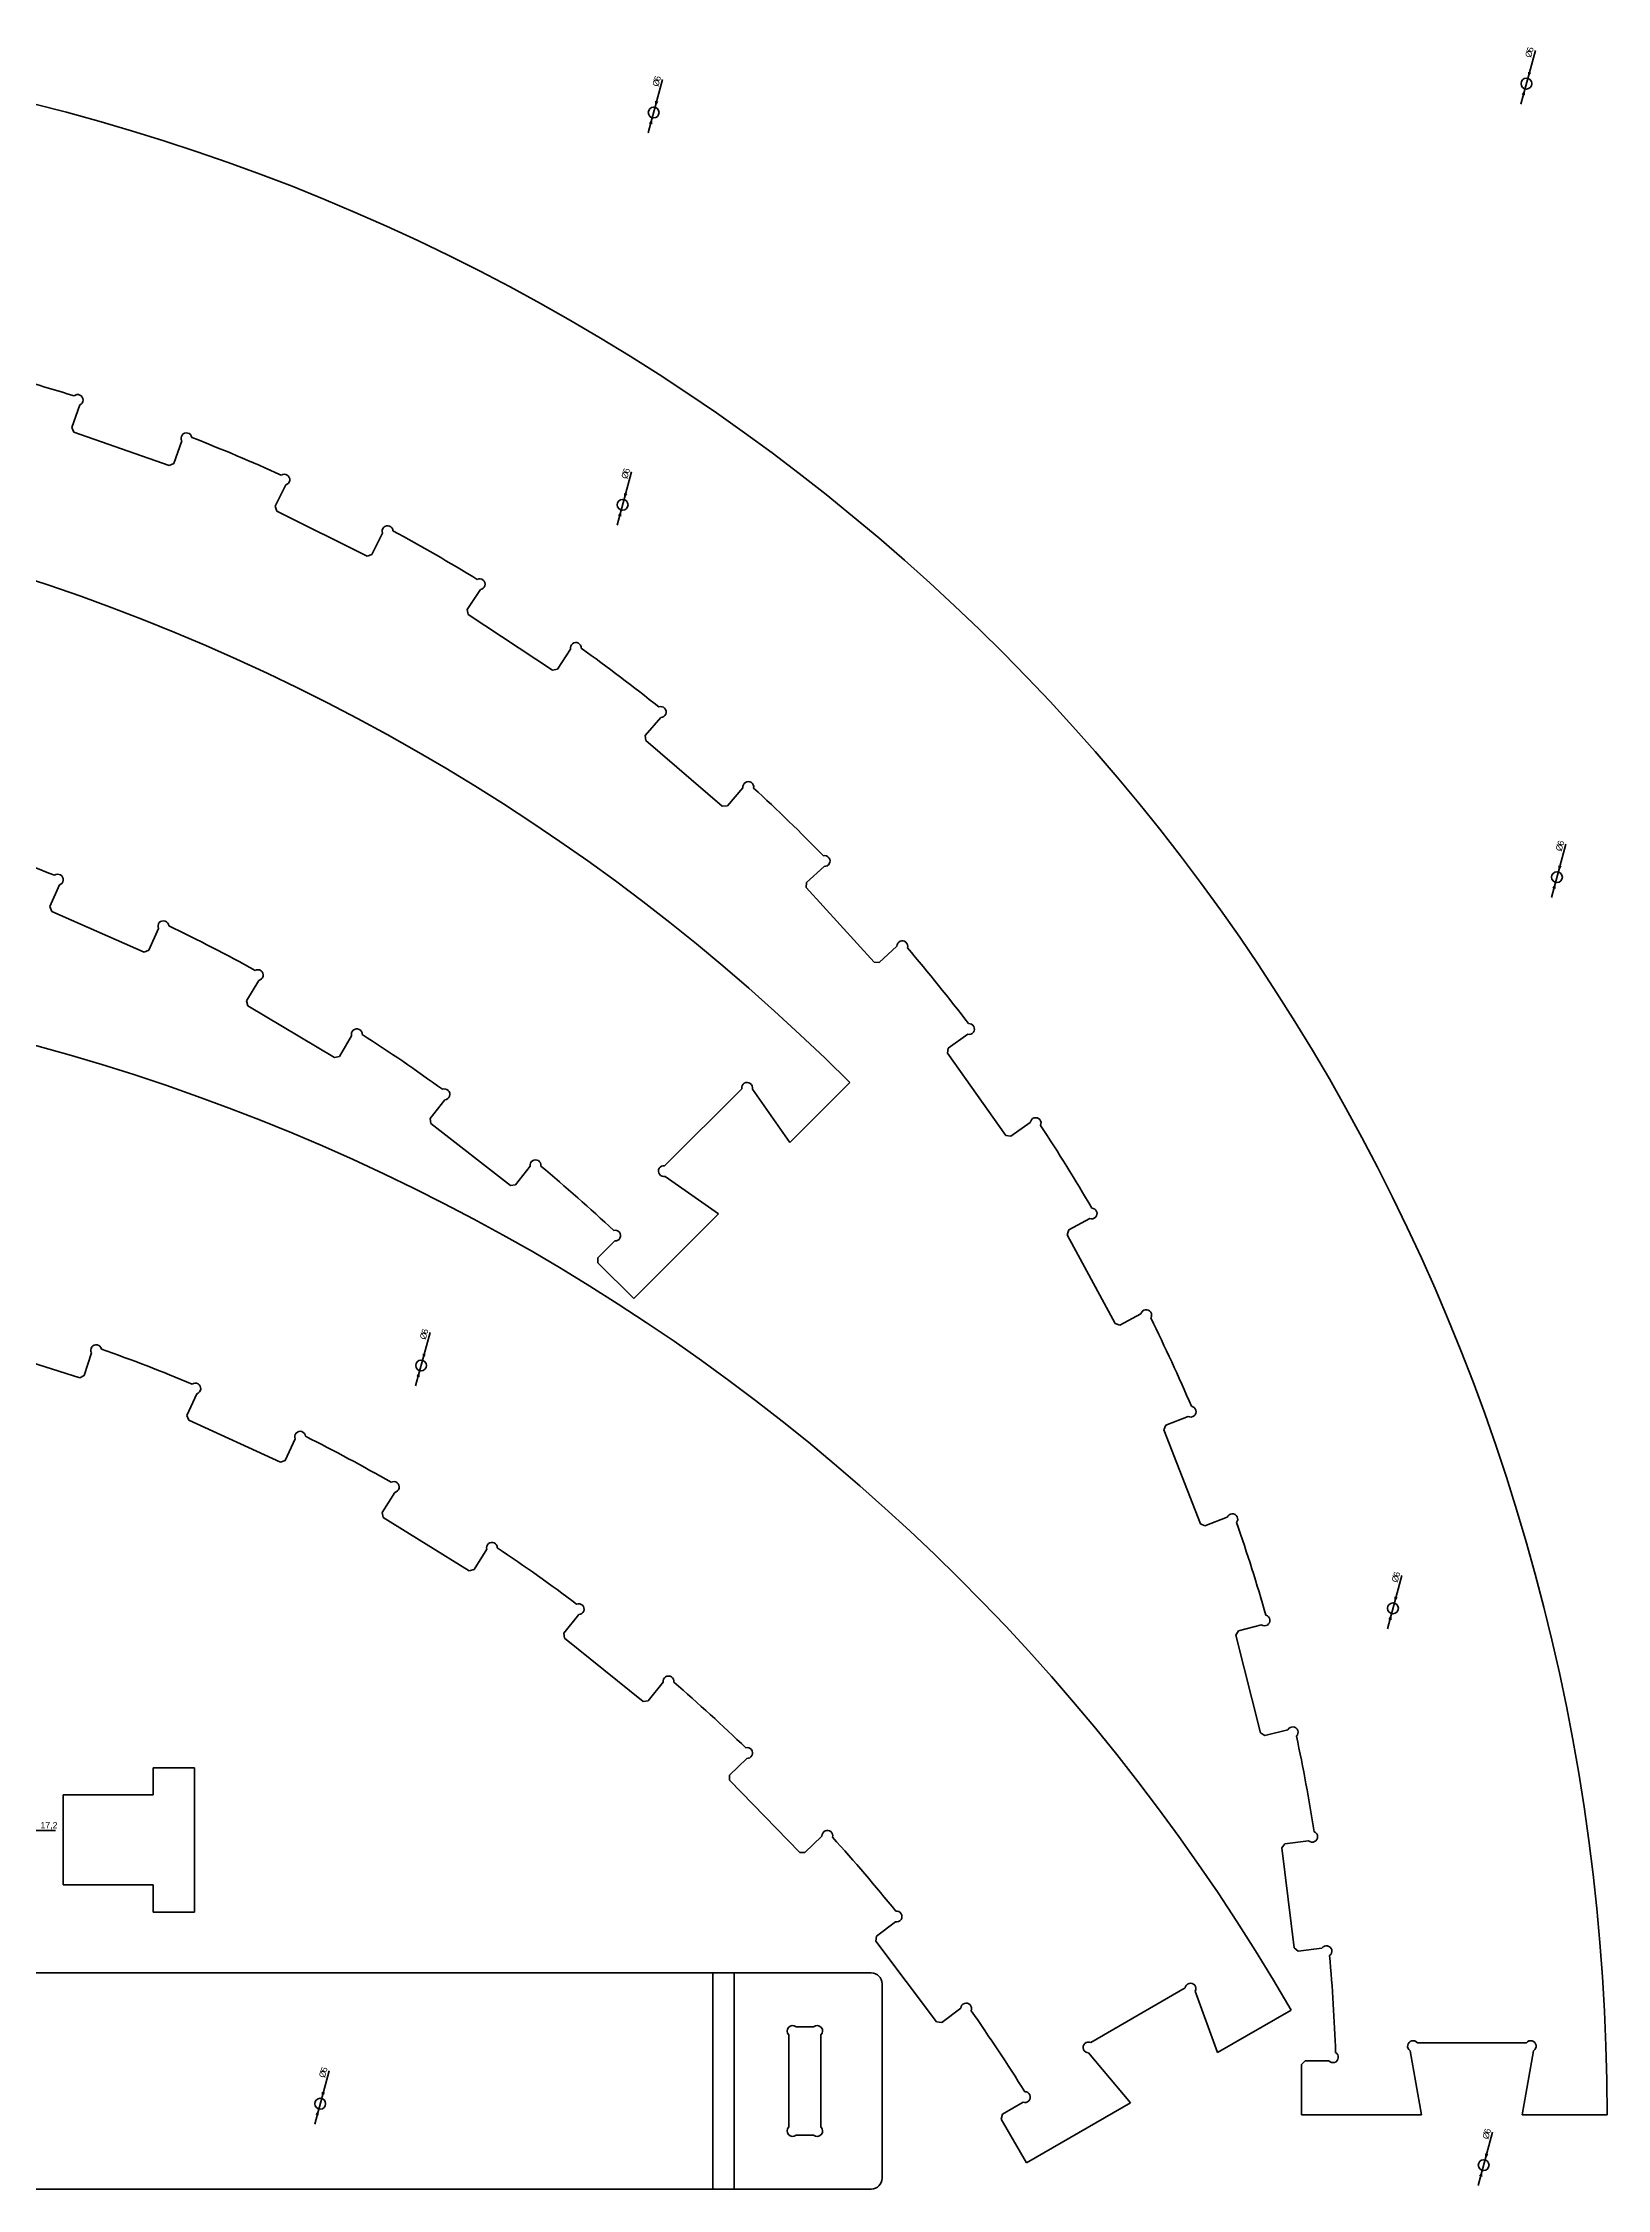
# Model space of a CAD drawing. Header units: millimetres. Extents: x 8 to 2431, y 13 to 1210.
# Drawn here: x 1563 to 2431, y 13 to 1204 of the extents above; entities that cross this region are included whole.
import ezdxf

# ---------------------------------------------------------------- set-up
doc = ezdxf.new("R2010")
doc.units = ezdxf.units.MM
doc.layers.add('1', color=7, linetype='Continuous', true_color=0xffffff)
doc.styles.add('Arial Unicode MS', font='Arial Unicode MS')
doc.dimstyles.get("Standard").update_dxf_attribs({"dimtxt": 0.18, "dimasz": 0.18, "dimexe": 0.18, "dimexo": 0.0625, "dimgap": 0.09, "dimtad": 0, "dimtih": 1, "dimtoh": 1, "dimdec": 4, "dimzin": 0, "dimdsep": 46, "dimtxsty": 'Standard', "dimcen": 0.09, "dimadec": 0, "dimazin": 0, "dimtfac": 1, "dimtdec": 4, "dimtofl": 0, "dimtmove": 0, "dimatfit": 3, "dimfxl": 1, "dimtolj": 1, "dimtzin": 0, "dimarcsym": 0})

# ---------------------------------------------------------------- blocks, each defined once
blk = doc.blocks.new('_U0')
at = {"layer": '1', "color": 18, "lineweight": 35}
blk.add_line((1522.030667, 212.125958), (1569.896629, 212.125958), dxfattribs=at)
at = {"layer": '1', "color": 18, "lineweight": 70}
for points in [[(1522.030667, 212.125958), (1525.530663, 213.06378), (1525.53067, 211.188136), (1522.030667, 212.125958)], [(1539.180667, 212.125958), (1535.68067, 211.188136), (1535.680663, 213.06378), (1539.180667, 212.125958)]]:
    blk.add_solid(points, dxfattribs=at)
at = {"layer": '1', "color": 18, "linetype": 'Continuous', "lineweight": 13, "insert": (1561.605258, 212.550987), "char_height": 3.5, "attachment_point": 7, "line_spacing_factor": 1.069626, "style": 'Arial Unicode MS'}
blk.add_mtext('\\fArial Unicode MS|b0|i0;\\W1.0000;17,2', dxfattribs=at)
blk = doc.blocks.new('_U7')
at = {"layer": '1', "color": 18, "lineweight": 35}
blk.add_line((1898.771734, 1154.224019), (1906.815319, 1183.85439), dxfattribs=at)
at = {"layer": '1', "color": 18, "lineweight": 70}
for points in [[(1902.635979, 1168.45884), (1902.64785, 1172.082284), (1904.457985, 1171.590904)], [(1901.064083, 1162.668404), (1901.052211, 1159.044961), (1899.242076, 1159.53634)]]:
    blk.add_solid(points, dxfattribs=at)
at = {"layer": '1', "color": 18, "linetype": 'Continuous', "lineweight": 13, "char_height": 3.5, "attachment_point": 7, "rotation": 74.812261703, "line_spacing_factor": 1.069626, "style": 'Arial Unicode MS'}
for s, insert in [('\\fArial Unicode MS|b0|i0;%%c', (1904.508409, 1179.630761)), ('\\fArial Unicode MS|b0|i0;\\W1.0000;6', (1905.343132, 1182.70565))]:
    blk.add_mtext(s, dxfattribs=dict(at, insert=insert))
blk = doc.blocks.new('_U8')
at = {"layer": '1', "color": 18, "lineweight": 35}
blk.add_line((1713.789807, 49.075579), (1721.833391, 78.705949), dxfattribs=at)
at = {"layer": '1', "color": 18, "lineweight": 70}
for points in [[(1717.654051, 63.310399), (1717.665923, 66.933843), (1719.476057, 66.442463)], [(1716.082155, 57.519964), (1716.070283, 53.89652), (1714.260148, 54.387899)]]:
    blk.add_solid(points, dxfattribs=at)
at = {"layer": '1', "color": 18, "linetype": 'Continuous', "lineweight": 13, "char_height": 3.5, "attachment_point": 7, "rotation": 74.812261703, "line_spacing_factor": 1.069626, "style": 'Arial Unicode MS'}
for s, insert in [('\\fArial Unicode MS|b0|i0;%%c', (1719.526481, 74.48232)), ('\\fArial Unicode MS|b0|i0;\\W1.0000;6', (1720.361204, 77.55721))]:
    blk.add_mtext(s, dxfattribs=dict(at, insert=insert))
blk = doc.blocks.new('_U12')
at = {"layer": '1', "color": 18, "lineweight": 35}
blk.add_line((1769.739725, 458.793524), (1777.78331, 488.423894), dxfattribs=at)
at = {"layer": '1', "color": 18, "lineweight": 70}
for points in [[(1773.603969, 473.028345), (1773.615841, 476.651789), (1775.425976, 476.160409)], [(1772.032073, 467.237909), (1772.020201, 463.614466), (1770.210067, 464.105845)]]:
    blk.add_solid(points, dxfattribs=at)
at = {"layer": '1', "color": 18, "linetype": 'Continuous', "lineweight": 13, "char_height": 3.5, "attachment_point": 7, "rotation": 74.812261703, "line_spacing_factor": 1.069626, "style": 'Arial Unicode MS'}
for s, insert in [('\\fArial Unicode MS|b0|i0;%%c', (1775.4764, 484.200266)), ('\\fArial Unicode MS|b0|i0;\\W1.0000;6', (1776.311122, 487.275155))]:
    blk.add_mtext(s, dxfattribs=dict(at, insert=insert))
blk = doc.blocks.new('_U13')
at = {"layer": '1', "color": 18, "lineweight": 35}
blk.add_line((2399.897941, 729.829316), (2407.941525, 759.459686), dxfattribs=at)
at = {"layer": '1', "color": 18, "lineweight": 70}
for points in [[(2403.762185, 744.064137), (2403.774057, 747.687581), (2405.584192, 747.196201)], [(2402.190289, 738.273701), (2402.178417, 734.650257), (2400.368282, 735.141637)]]:
    blk.add_solid(points, dxfattribs=at)
at = {"layer": '1', "color": 18, "linetype": 'Continuous', "lineweight": 13, "char_height": 3.5, "attachment_point": 7, "rotation": 74.812261703, "line_spacing_factor": 1.069626, "style": 'Arial Unicode MS'}
for s, insert in [('\\fArial Unicode MS|b0|i0;%%c', (2405.634616, 755.236057)), ('\\fArial Unicode MS|b0|i0;\\W1.0000;6', (2406.469338, 758.310947))]:
    blk.add_mtext(s, dxfattribs=dict(at, insert=insert))
blk = doc.blocks.new('_U14')
at = {"layer": '1', "color": 18, "lineweight": 35}
blk.add_line((2359.242572, 14.972415), (2367.286157, 44.602785), dxfattribs=at)
at = {"layer": '1', "color": 18, "lineweight": 70}
for points in [[(2363.106816, 29.207236), (2363.118688, 32.83068), (2364.928823, 32.3393)], [(2361.53492, 23.4168), (2361.523048, 19.793357), (2359.712914, 20.284736)]]:
    blk.add_solid(points, dxfattribs=at)
at = {"layer": '1', "color": 18, "linetype": 'Continuous', "lineweight": 13, "char_height": 3.5, "attachment_point": 7, "rotation": 74.812261703, "line_spacing_factor": 1.069626, "style": 'Arial Unicode MS'}
for s, insert in [('\\fArial Unicode MS|b0|i0;%%c', (2364.979247, 40.379157)), ('\\fArial Unicode MS|b0|i0;\\W1.0000;6', (2365.813969, 43.454046))]:
    blk.add_mtext(s, dxfattribs=dict(at, insert=insert))
blk = doc.blocks.new('_U17')
at = {"layer": '1', "color": 18, "lineweight": 35}
blk.add_line((2382.958204, 1170.262478), (2391.001788, 1199.892848), dxfattribs=at)
at = {"layer": '1', "color": 18, "lineweight": 70}
for points in [[(2386.822448, 1184.497298), (2386.83432, 1188.120742), (2388.644455, 1187.629362)], [(2385.250552, 1178.706863), (2385.23868, 1175.083419), (2383.428545, 1175.574799)]]:
    blk.add_solid(points, dxfattribs=at)
at = {"layer": '1', "color": 18, "linetype": 'Continuous', "lineweight": 13, "char_height": 3.5, "attachment_point": 7, "rotation": 74.812261703, "line_spacing_factor": 1.069626, "style": 'Arial Unicode MS'}
for s, insert in [('\\fArial Unicode MS|b0|i0;%%c', (2388.694879, 1195.669219)), ('\\fArial Unicode MS|b0|i0;\\W1.0000;6', (2389.529601, 1198.744109))]:
    blk.add_mtext(s, dxfattribs=dict(at, insert=insert))
blk = doc.blocks.new('_U18')
at = {"layer": '1', "color": 18, "lineweight": 35}
blk.add_line((1881.541989, 936.494107), (1889.585574, 966.124477), dxfattribs=at)
at = {"layer": '1', "color": 18, "lineweight": 70}
for points in [[(1885.406233, 950.728928), (1885.418105, 954.352372), (1887.22824, 953.860992)], [(1883.834337, 944.938492), (1883.822465, 941.315049), (1882.012331, 941.806428)]]:
    blk.add_solid(points, dxfattribs=at)
at = {"layer": '1', "color": 18, "linetype": 'Continuous', "lineweight": 13, "char_height": 3.5, "attachment_point": 7, "rotation": 74.812261703, "line_spacing_factor": 1.069626, "style": 'Arial Unicode MS'}
for s, insert in [('\\fArial Unicode MS|b0|i0;%%c', (1887.278664, 961.900849)), ('\\fArial Unicode MS|b0|i0;\\W1.0000;6', (1888.113386, 964.975738))]:
    blk.add_mtext(s, dxfattribs=dict(at, insert=insert))
blk = doc.blocks.new('_U19')
at = {"layer": '1', "color": 18, "lineweight": 35}
blk.add_line((2308.911226, 324.012846), (2316.95481, 353.643216), dxfattribs=at)
at = {"layer": '1', "color": 18, "lineweight": 70}
for points in [[(2312.77547, 338.247666), (2312.787342, 341.87111), (2314.597476, 341.379731)], [(2311.203574, 332.457231), (2311.191702, 328.833787), (2309.381567, 329.325167)]]:
    blk.add_solid(points, dxfattribs=at)
at = {"layer": '1', "color": 18, "linetype": 'Continuous', "lineweight": 13, "char_height": 3.5, "attachment_point": 7, "rotation": 74.812261703, "line_spacing_factor": 1.069626, "style": 'Arial Unicode MS'}
for s, insert in [('\\fArial Unicode MS|b0|i0;%%c', (2314.6479, 349.419587)), ('\\fArial Unicode MS|b0|i0;\\W1.0000;6', (2315.482623, 352.494477))]:
    blk.add_mtext(s, dxfattribs=dict(at, insert=insert))

msp = doc.modelspace()

# ---------------------------------------------------------------- linework, layer by layer
at = {"layer": '1', "color": 155, "linetype": 'Continuous', "lineweight": 70}
for p, q in [((1578.997622, 990.758287), (1583.397447, 1003.244084)), ((1580.219222, 988.207269), (1578.997622, 990.758287)), ((1633.03587, 969.5954), (1580.219222, 988.207269)), ((1639.986713, 983.302796), (1635.586889, 970.816999)), ((1635.586889, 970.816999), (1633.03587, 969.5954)), ((1691.830848, 947.010973), (1697.731682, 958.861447)), ((1692.729697, 944.32917), (1691.830848, 947.010973)), ((1742.858842, 919.367822), (1692.729697, 944.32917)), ((1751.44148, 932.117145), (1745.540645, 920.266672)), ((1745.540645, 920.266672), (1742.858842, 919.367822)), ((1798.432822, 889.729359), (1805.745216, 900.764869)), ((1798.995297, 886.957424), (1798.432822, 889.729359)), ((1845.67703, 856.024986), (1798.995297, 886.957424)), ((1855.761359, 867.62297), (1848.448965, 856.587461)), ((1848.448965, 856.587461), (1845.67703, 856.024986)), ((1897.187568, 819.781776), (1905.800672, 829.835035)), ((1897.405141, 816.96173), (1897.187568, 819.781776)), ((1939.931816, 780.527105), (1897.405141, 816.96173)), ((1951.364967, 790.797937), (1942.751863, 780.744678)), ((1942.751863, 780.744678), (1939.931816, 780.527105)), ((1986.598064, 738.228559), (1996.381314, 747.147169)), ((1566.858898, 724.81285), (1572.206141, 736.9232)), ((1986.467438, 735.40315), (1986.598064, 738.228559)), ((2024.194394, 694.01865), (1986.467438, 735.40315)), ((1567.880644, 722.17542), (1566.858898, 724.81285)), ((1619.1091, 699.555844), (1567.880644, 722.17542)), ((1627.093773, 712.687939), (1621.74653, 700.577589)), ((2036.803052, 702.806634), (2027.019803, 693.888024)), ((1621.74653, 700.577589), (1619.1091, 699.555844)), ((2027.019803, 693.888024), (2024.194394, 694.01865)), ((1675.992588, 672.515605), (1682.787522, 683.877051)), ((1676.682481, 669.772605), (1675.992588, 672.515605)), ((1724.74297, 641.029096), (1676.682481, 669.772605)), ((1734.280904, 653.080434), (1727.48597, 641.718988)), ((2064.832093, 643.518028), (2065.308939, 646.30597)), ((2097.187427, 597.811001), (2064.832093, 643.518028)), ((2065.308939, 646.30597), (2076.114029, 653.954735)), ((1727.48597, 641.718988), (1724.74297, 641.029096)), ((1950.71792, 623.772752), (1907.935474, 580.990306)), ((1977.372425, 593.858715), (1956.608629, 623.51249)), ((2010.643977, 627.130266), (1977.372425, 593.858715)), ((1777.872382, 607.203493), (1786.012002, 617.643808)), ((1778.219962, 604.396504), (1777.872382, 607.203493)), ((1822.383938, 569.964785), (1778.219962, 604.396504)), ((2099.975369, 597.334155), (2097.187427, 597.811001)), ((2110.780459, 604.98292), (2099.975369, 597.334155)), ((1833.330547, 580.75268), (1825.190927, 570.312366)), ((1908.195736, 575.099597), (1937.849511, 554.335801)), ((1825.190927, 570.312366), (1822.383938, 569.964785)), ((1937.849511, 554.335801), (1890.752874, 507.239164)), ((2132.127016, 545.407462), (2143.790153, 551.670435)), ((1870.953885, 529.866581), (1880.314803, 539.227499)), ((2131.311179, 542.699251), (2132.127016, 545.407462)), ((2157.804418, 493.362568), (2131.311179, 542.699251)), ((1870.953885, 527.038154), (1870.953885, 529.866581)), ((1890.752874, 507.239164), (1870.953885, 527.038154)), ((2160.512629, 492.546731), (2157.804418, 493.362568)), ((2172.175766, 498.809703), (2160.512629, 492.546731)), ((1583.438925, 463.21012), (1530.074173, 480.186669)), ((1589.964352, 477.125066), (1585.951114, 464.509698)), ((1585.951114, 464.509698), (1583.438925, 463.21012)), ((1642.901506, 442.446999), (1648.434606, 454.473569)), ((1643.882516, 439.794148), (1642.901506, 442.446999)), ((2186.039401, 437.062555), (2198.383783, 441.844794)), ((1694.756571, 416.388368), (1643.882516, 439.794148)), ((1702.942522, 429.395948), (1697.409422, 417.369378)), ((2184.896939, 434.475127), (2186.039401, 437.062555)), ((2205.126473, 382.256682), (2184.896939, 434.475127)), ((1697.409422, 417.369378), (1694.756571, 416.388368)), ((1751.216911, 388.475367), (1758.185998, 399.730828)), ((1751.864481, 385.722068), (1751.216911, 388.475367)), ((1799.476641, 356.241867), (1751.864481, 385.722068)), ((2207.713901, 381.114221), (2205.126473, 382.256682)), ((2220.058283, 385.89646), (2207.713901, 381.114221)), ((1809.199026, 368.144898), (1802.22994, 356.889437)), ((1802.22994, 356.889437), (1799.476641, 356.241867)), ((1852.07886, 321.602117), (1860.378289, 331.915848)), ((2224.77707, 320.486225), (2226.228836, 322.913646)), ((2226.228836, 322.913646), (2239.067335, 326.142658)), ((1852.383173, 318.790108), (1852.07886, 321.602117)), ((1896.011686, 283.682375), (1852.383173, 318.790108)), ((2238.436238, 266.177596), (2224.77707, 320.486225)), ((1907.123123, 294.30042), (1898.823694, 283.986689)), ((1898.823694, 283.986689), (1896.011686, 283.682375)), ((2240.86366, 264.72583), (2238.436238, 266.177596)), ((2253.702159, 267.954842), (2240.86366, 264.72583)), ((1943.958387, 242.84098), (1953.462347, 252.056636)), ((1647.180667, 246.80067), (1624.180667, 246.80067)), ((1624.180667, 246.80067), (1624.180667, 231.80067)), ((1647.180667, 166.80067), (1647.180667, 246.80067)), ((1943.914831, 240.012888), (1943.958387, 242.84098)), ((1982.898332, 199.80982), (1943.914831, 240.012888)), ((1624.180667, 231.80067), (1574.180667, 231.80067)), ((1574.180667, 231.80067), (1574.180667, 181.80067)), ((1995.230384, 208.98192), (1985.726424, 199.766264)), ((2250.347028, 202.460499), (2252.086092, 204.691117)), ((2252.086092, 204.691117), (2265.22409, 206.317953)), ((1985.726424, 199.766264), (1982.898332, 199.80982)), ((2257.228772, 146.88495), (2250.347028, 202.460499)), ((1574.180667, 181.80067), (1624.180667, 181.80067)), ((1624.180667, 181.80067), (1624.180667, 166.80067)), ((1624.180667, 166.80067), (1647.180667, 166.80067)), ((2025.462692, 153.385894), (2036.027114, 161.363775)), ((2025.071927, 150.58459), (2025.462692, 153.385894)), ((2058.819467, 105.895626), (2025.071927, 150.58459)), ((2259.45939, 145.145886), (2257.228772, 146.88495)), ((2272.597387, 146.772723), (2259.45939, 145.145886)), ((1934.59207, 133.023289), (1354.59207, 133.023289)), ((1934.59207, 133.023289), (1934.59207, 13.023289)), ((1934.59207, 133.023289), (1946.59207, 133.023289)), ((1946.59207, 133.023289), (1946.59207, 13.023289)), ((2022.59207, 133.023289), (1946.59207, 133.023289)), ((2028.59207, 127.023289), (2028.59207, 19.023289)), ((2196.707102, 124.654852), (2144.309519, 94.403094)), ((2214.711054, 88.861417), (2202.329728, 122.87883)), ((2072.185192, 113.482741), (2061.62077, 105.50486)), ((2255.460216, 112.387957), (2214.711054, 88.861417)), ((1976.84207, 98.551153), (1976.84207, 47.495425)), ((1980.84207, 103.023289), (1990.59207, 103.023289)), ((1994.59207, 98.551153), (1994.59207, 47.495425)), ((2061.62077, 105.50486), (2058.819467, 105.895626)), ((2143.036286, 88.645745), (2166.305567, 60.914496)), ((2261.219199, 82.1871), (2263.219199, 84.1871)), ((2263.219199, 84.1871), (2276.457537, 84.1871)), ((2321.537738, 89.837706), (2327.823901, 54.1871)), ((2386.02258, 94.1871), (2325.519064, 94.1871)), ((2383.717743, 54.1871), (2390.003907, 89.837706)), ((2261.219199, 54.1871), (2261.219199, 82.1871)), ((2095.356254, 54.592907), (2106.82099, 61.212076)), ((2166.305567, 60.914496), (2108.624203, 27.612145)), ((2094.624203, 51.860857), (2095.356254, 54.592907)), ((2108.624203, 27.612145), (2094.624203, 51.860857)), ((2327.823901, 54.1871), (2261.219199, 54.1871)), ((2430.770822, 54.1871), (2383.717743, 54.1871)), ((1980.84207, 43.023289), (1990.59207, 43.023289)), ((1934.59207, 13.023289), (1354.59207, 13.023289)), ((1934.59207, 13.023289), (1946.59207, 13.023289)), ((2022.59207, 13.023289), (1946.59207, 13.023289))]:
    msp.add_line(p, q, dxfattribs=at)
at = {"layer": '1', "color": 163, "linetype": 'Continuous', "lineweight": 70}
for centre in [(2386.0365, 1181.602081), (1901.850031, 1165.563622), (1884.620285, 947.83371), (2402.976237, 741.168919), (1772.818021, 470.133127), (2311.989522, 335.352449), (1716.868103, 60.415181), (2362.320868, 26.312018)]:
    msp.add_circle(centre, 3, dxfattribs=at)
at = {"layer": '1', "color": 155, "linetype": 'Continuous', "lineweight": 70}
for centre, radius, start, end in [((1280.770822, 54.1871), 1150, 360, 120), ((1280.770822, 54.1871), 1000, 72.571673, 75.663621), ((1582.254306, 1006.017751), 3, 292.39855, 131.07023), ((1642.61619, 984.747043), 3, 10.106241, 208.77792), ((1280.770822, 54.1871), 1000, 65.512849, 68.604798), ((1197.471178, -186.042532), 1150, 45, 165), ((1696.938057, 961.754569), 3, 285.339727, 124.011406), ((1754.228508, 933.227315), 3, 3.047417, 201.719097), ((1280.770822, 54.1871), 1000, 58.454026, 61.545974), ((1805.313137, 903.73359), 3, 278.280903, 116.952583), ((1858.663689, 868.382232), 3, 355.988594, 194.660273), ((1280.770822, 54.1871), 1000, 51.395202, 54.487151), ((1905.736689, 832.834353), 3, 271.22208, 109.893759), ((1954.338604, 791.194781), 3, 348.92977, 187.60145), ((1280.770822, 54.1871), 1000, 44.336379, 47.428327), ((1197.471178, -186.042532), 1000, 68.159908, 71.251857), ((1996.686396, 750.131616), 3, 264.163256, 102.834936), ((1571.279748, 739.776583), 3, 287.986785, 126.658465), ((1629.826555, 713.925638), 3, 5.694476, 204.366156), ((1197.471178, -186.042532), 1000, 61.101085, 64.193033), ((2039.802918, 702.835045), 3, 341.870947, 180.542626), ((1280.770822, 54.1871), 1000, 37.277555, 40.369504), ((1259.531001, -462.612043), 1150, 30, 150), ((1682.218798, 686.82265), 3, 280.927962, 119.599642), ((1737.145072, 653.972925), 3, 358.635652, 197.307332), ((2076.783553, 656.87907), 3, 257.104433, 95.776112), ((1197.471178, -186.042532), 1000, 54.042261, 57.134209), ((1785.809568, 620.63697), 3, 273.869138, 112.540818), ((1953.687769, 624.197016), 3, 346.810315, 188.130102), ((2113.761079, 604.642468), 3, 334.812123, 173.483803), ((1280.770822, 54.1871), 1000, 30.218732, 33.31068), ((1836.282683, 581.286434), 3, 351.576829, 190.248509), ((1197.471178, -186.042532), 1000, 46.983438, 50.075386), ((1907.51121, 578.020457), 3, 81.869898, 283.189685), ((2144.813969, 554.490328), 3, 250.045609, 88.717289), ((1880.481728, 542.222852), 3, 266.810315, 105.481995), ((2175.091956, 498.105548), 3, 327.7533, 166.424979), ((1280.770822, 54.1871), 1000, 23.159908, 26.251857), ((1592.548106, 478.649604), 3, 11.870947, 210.542626), ((1259.531001, -462.612043), 1000, 67.277555, 70.369504), ((1647.552263, 457.34088), 3, 287.104433, 125.776112), ((2199.746371, 444.5175), 3, 242.986785, 81.658465), ((1705.694041, 430.591417), 3, 4.812123, 203.483803), ((1259.531001, -462.612043), 1000, 60.218732, 63.31068), ((1757.662702, 402.684836), 3, 280.045609, 118.717289), ((2222.865837, 384.839277), 3, 320.694476, 159.366156), ((1280.770822, 54.1871), 1000, 16.101085, 19.193033), ((1812.076599, 368.993177), 3, 357.7533, 196.424979), ((1259.531001, -462.612043), 1000, 53.159908, 56.251857), ((1860.221972, 334.911773), 3, 272.986785, 111.658465), ((2240.74804, 328.62766), 3, 235.927962, 74.599642), ((1910.083129, 294.78865), 3, 350.694476, 189.366156), ((1259.531001, -462.612043), 1000, 46.101085, 49.193033), ((2256.358518, 266.560656), 3, 313.635652, 152.307332), ((1280.770822, 54.1871), 1000, 9.042261, 12.134209), ((1953.675379, 255.049063), 3, 265.927962, 104.599642), ((1998.227952, 209.102699), 3, 343.635652, 182.307332), ((1259.531001, -462.612043), 1000, 39.042261, 42.134209), ((2267.197433, 208.577581), 3, 228.869138, 67.540818), ((2036.606265, 164.307341), 3, 258.869138, 97.540818), ((2275.062284, 145.062668), 3, 306.576829, 145.248509), ((2022.59207, 127.023289), 6, 0, 90), ((1280.770822, 54.1871), 1000, 1.983438, 5.075386), ((2199.685563, 124.296006), 3, 331.810315, 173.130102), ((2075.174882, 113.234239), 3, 336.576829, 175.248509), ((1259.531001, -462.612043), 1000, 31.983438, 35.075386), ((1978.84207, 100.787221), 3, 48.189685, 228.189685), ((1992.59207, 100.787221), 3, 311.810315, 131.810315), ((2323.119064, 92.3871), 3, 36.869898, 238.189685), ((2388.42258, 92.3871), 3, 301.810315, 143.130102), ((2143.131058, 91.644248), 3, 66.869898, 268.189685), ((2278.693605, 86.1871), 3, 221.810315, 60.481995), ((2107.757482, 64.062161), 3, 251.810315, 90.481995), ((1978.84207, 45.259357), 3, 131.810315, 311.810315), ((1992.59207, 45.259357), 3, 228.189685, 48.189685), ((2022.59207, 19.023289), 6, 270, 0)]:
    msp.add_arc(centre, radius, start, end, dxfattribs=at)

# ---------------------------------------------------------------- block references
at = {"layer": '1', "color": 18, "linetype": 'Continuous', "lineweight": 13}
msp.add_blockref('_U0', (0, 0), dxfattribs=at)

# ---------------------------------------------------------------- dimensions: what is measured, and where the dimension line sits
for p1, p2, picture, middle in [((2385.250552, 1178.706863), (2386.822448, 1184.497298), '_U17', (2390.147637, 1196.746388)), ((1901.064083, 1162.668404), (1902.635979, 1168.45884), '_U7', (1905.961168, 1180.70793)), ((1883.834337, 944.938492), (1885.406233, 950.728928), '_U18', (1888.731423, 962.978018)), ((2402.190289, 738.273701), (2403.762185, 744.064137), '_U13', (2407.087374, 756.313227)), ((1772.032073, 467.237909), (1773.603969, 473.028345), '_U12', (1776.929159, 485.277435)), ((2311.203574, 332.457231), (2312.77547, 338.247666), '_U19', (2316.100659, 350.496757)), ((1716.082155, 57.519964), (1717.654051, 63.310399), '_U8', (1720.97924, 75.559489)), ((2361.53492, 23.4168), (2363.106816, 29.207236), '_U14', (2366.432006, 41.456326))]:
    dim = msp.add_diameter_dim_2p(p1=p1, p2=p2, dimstyle='Standard', override={"dimtxt": 3.5, "dimasz": 3.5, "dimexe": 3.5, "dimexo": 1.75, "dimgap": 1.75, "dimtad": 1, "dimtih": 0, "dimtoh": 0, "dimdec": 1, "dimlfac": 1, "dimzin": 8, "dimdsep": 44, "dimlunit": 2, "dimpost": '%%c<>', "dimtxsty": 'Arial Unicode MS', "dimsah": 1, "dimse1": 0, "dimse2": 0, "dimsd1": 0, "dimsd2": 0, "dimclrd": 18, "dimclre": 18, "dimclrt": 18, "dimtol": 0, "dimtm": -0.1, "dimtfac": 1, "dimtdec": 2, "dimtofl": 1, "dimtmove": 0, "dimatfit": 2, "dimtzin": 8, "dimlwd": 35, "dimlwe": 35}, dxfattribs=at)
    dim.commit()
    dim.dimension.update_dxf_attribs({"geometry": picture, "text_midpoint": middle, "dimtype": 163})

doc.saveas('drawing.dxf')
